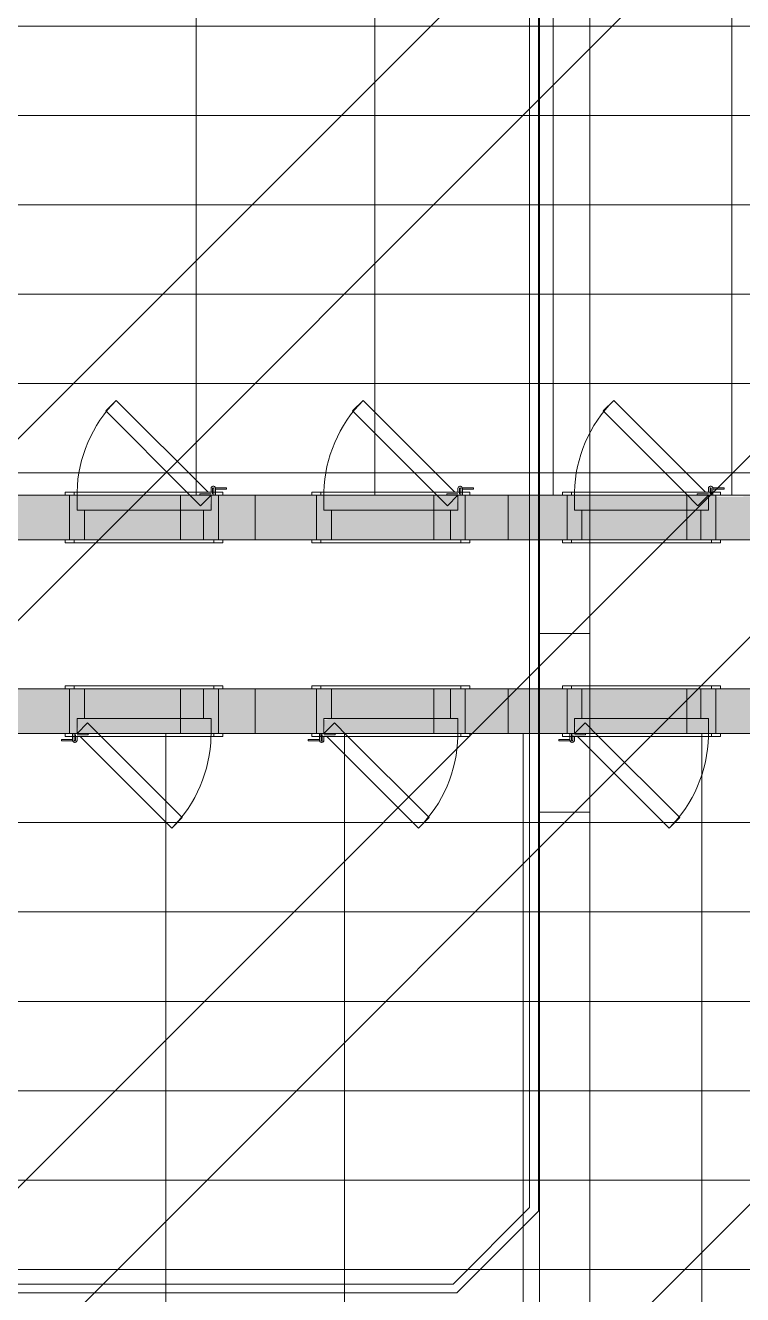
# Model space of a CAD drawing. Header units: millimetres. Extents: x -57519 to 497916, y -349472 to 446842.
# Drawn here: x 332556 to 334965, y 40663 to 44925 of the extents above; entities that cross this region are included whole.
import ezdxf

# ---------------------------------------------------------------- set-up
doc = ezdxf.new("R2010")
doc.units = ezdxf.units.MM
for name, color, linetype, lineweight in [('A-DETL-GENF', 92, 'Continuous', 5), ('A-DOOR', 31, 'Continuous', 5), ('A-DOOR-FRAM', 31, 'Continuous', 5), ('A-FLOR', 192, 'Continuous', 5), ('A-FLOR-PATT', 8, 'Continuous', 5), ('A-WALL', 113, 'Continuous', 20), ('A-WALL-PATT', 111, 'Continuous', 20)]:
    doc.layers.add(name, color=color, linetype=linetype, lineweight=lineweight)

# ---------------------------------------------------------------- blocks, each defined once
blk = doc.blocks.new('DLN-Access Panel__AP01_ - _AP04_ 450 x 650 _WH_-V541-SITE COVERAGE')
at = {"layer": 'A-DOOR'}
for p, q in [((-265, 75), (-265, 85)), ((-265, 85), (-265, 75)), ((265, 85), (-265, 85)), ((-265, 85), (-235, 85)), ((-265, 75), (265, 75)), ((-265, 75), (-250, 75)), ((-250, 75), (-235, 75)), ((-235, 85), (-235, 75)), ((-235, 85), (235, 85)), ((235, 85), (-235, 85)), ((-235, 75), (-235, 85)), ((-235, 85), (235, 85)), ((235, 75), (-235, 75)), ((-235, 75), (-200, 75)), ((-235, 75), (-200, 75)), ((-200, 75), (200, 75)), ((-200, 75), (200, 75)), ((200, 75), (235, 75)), ((200, 75), (235, 75)), ((235, 85), (235, 75)), ((235, 85), (235, 75)), ((235, 85), (265, 85)), ((235, 75), (250, 75)), ((250, 75), (265, 75)), ((265, 75), (265, 85)), ((265, 75), (265, 85)), ((-189.6, -39.6), (-225, -75)), ((-144.3, -85), (-189.6, -39.6)), ((-265, -85), (-265, -75)), ((-265, -75), (-265, -85)), ((265, -75), (-265, -75)), ((-265, -75), (-250, -75)), ((-265, -85), (265, -85)), ((-265, -85), (-240, -85)), ((-250, -75), (-240, -75)), ((-240, -75), (-240, -85)), ((-225, -75), (-240, -75)), ((-240, -75), (-225, -75)), ((-240, -85), (-240, -75)), ((-187.5, -75), (-240, -75)), ((-240, -75), (-240, -85)), ((-240, -85), (-240, -75)), ((-240, -75), (-187.5, -75)), ((-240, -75), (-240, -85)), ((-225, -75), (-240, -75)), ((-240, -75), (-225, -75)), ((-240, -85), (-240, -75)), ((-225, -75), (-240, -75)), ((-240, -75), (-240, -85)), ((-240, -85), (-240, -75)), ((-240, -75), (-225, -75)), ((-240, -85), (-240, -95)), ((-240, -95), (-240, -85)), ((-240, -85), (-240, -97.5)), ((-240, -97.5), (-240, -85)), ((-240, -85), (-240, -95)), ((-240, -95), (-240, -85)), ((-240, -85), (-240, -95)), ((-240, -95), (-240, -85)), ((-235, -75), (-235, -85)), ((-235, -75), (235, -75)), ((-225, -75), (-235, -75)), ((-235, -75), (-225, -75)), ((-235, -85), (-235, -76.7)), ((235, -85), (-235, -85)), ((-230.5, -75), (-234.5, -75)), ((-234.5, -75), (-230.5, -75)), ((-230.5, -75), (-234.5, -75)), ((-234.5, -75), (-230.5, -75)), ((-234.5, -76.8), (-234.5, -85)), ((-234.5, -85), (-234.5, -76.8)), ((-234.5, -76.8), (-234.5, -85)), ((-234.5, -85), (-234.5, -76.8)), ((-234.5, -85), (-234.5, -97.5)), ((-234.5, -97.5), (-234.5, -85)), ((-230.5, -85), (-230.5, -78.2)), ((-230.5, -78.2), (-230.5, -85)), ((-187.5, -75), (-225, -75)), ((-225, -75), (-187.5, -75)), ((-187.5, -75), (-225, -75)), ((-225, -75), (-187.5, -75)), ((-225, -80), (-187.5, -80)), ((-187.5, -80), (-225, -80)), ((-225, -80), (-187.5, -80)), ((-187.5, -80), (-225, -80)), ((-225, -97.5), (-225, -85)), ((-225, -85), (-225, -97.5)), ((-225, -97.5), (-225, -85)), ((-225, -85), (-225, -97.5)), ((-225, -97.5), (-225, -85)), ((-225, -85), (-225, -97.5)), ((-225, -97.5), (-225, -85)), ((-225, -85), (-225, -97.5)), ((-225, -85), (235, -85)), ((-225, -85), (235, -85)), ((-215, -85), (93.2, -393.2)), ((-187.5, -80), (-187.5, -75)), ((-187.5, -75), (-187.5, -80)), ((-187.5, -80), (-187.5, -75)), ((-187.5, -75), (-187.5, -80)), ((225, -75), (-187.5, -75)), ((-187.5, -75), (225, -75)), ((128.6, -357.8), (-144.3, -85)), ((235, -75), (225, -75)), ((225, -75), (235, -75)), ((235, -75), (235, -85)), ((235, -75), (235, -85)), ((235, -75), (250, -75)), ((235, -85), (265, -85)), ((250, -75), (265, -75)), ((265, -85), (265, -75)), ((265, -85), (265, -75)), ((-240, -95), (-277.5, -95)), ((-277.5, -95), (-277.5, -100)), ((-277.5, -100), (-277.5, -95)), ((-277.5, -95), (-240, -95)), ((-240, -95), (-277.5, -95)), ((-277.5, -95), (-277.5, -100)), ((-277.5, -100), (-277.5, -95)), ((-277.5, -95), (-240, -95)), ((-277.5, -100), (-239.6, -100)), ((-239.6, -100), (-277.5, -100)), ((-277.5, -100), (-239.6, -100)), ((-239.6, -100), (-277.5, -100)), ((-230.5, -97.5), (-230.5, -86.4)), ((-230.5, -86.4), (-230.5, -97.5)), ((-230.5, -96.6), (-230.5, -86.4)), ((-230.5, -86.4), (-230.5, -96.6)), ((93.2, -393.2), (128.6, -357.8))]:
    blk.add_line(p, q, dxfattribs=at)
for centre, radius, start, end in [((-225, -75), 450, 358.6824, 359.9875), ((-232.5, -97.5), 7.5, 180, 0), ((-232.5, -97.5), 7.5, 180, 0), ((-232.5, -97.5), 7.5, 180, 195), ((-232.5, -97.5), 7.5, 180, 195), ((-232.5, -97.5), 7.5, 195, 0), ((-232.5, -97.5), 7.5, 195, 0), ((-232.5, -97.5), 7.5, 199.4712, 360), ((-232.5, -97.5), 7.5, 199.4712, 0), ((-232.5, -97.5), 7.5, 199.4712, 360), ((-232.5, -97.5), 7.5, 199.4712, 0), ((-232.5, -97.5), 2, 180, 360), ((-232.5, -97.5), 2, 180, 0), ((-232.5, -97.5), 2, 180, 360), ((-232.5, -97.5), 2, 180, 0), ((-225, -75), 450, 315, 358.6824)]:
    blk.add_arc(centre, radius, start, end, dxfattribs=at)
at = {"layer": 'A-DOOR-FRAM'}
for p, q in [((250, 75), (-250, 75)), ((-250, 75), (-250, -75)), ((-250, 75), (-250, -75)), ((-235, 75), (-250, 75)), ((-200, 75), (-235, 75)), ((-200, -25), (-200, 75)), ((-200, -25), (-200, 75)), ((-200, 75), (200, 75)), ((200, 75), (-200, 75)), ((200, 75), (-200, 75)), ((200, -25), (200, 75)), ((200, 75), (200, -25)), ((235, 75), (200, 75)), ((250, 75), (235, 75)), ((250, 75), (250, -75)), ((250, -75), (250, 75)), ((-225, -75), (-225, -25)), ((-225, -75), (-225, -25)), ((-225, -25), (225, -25)), ((-200, -25), (-225, -25)), ((200, -25), (-200, -25)), ((-200, -25), (200, -25)), ((200, -25), (-200, -25)), ((225, -25), (200, -25)), ((225, -75), (225, -25)), ((225, -25), (225, -75)), ((-250, -75), (250, -75)), ((-240, -75), (-250, -75)), ((-225, -75), (-235, -75)), ((225, -75), (-225, -75)), ((-187.5, -75), (-225, -75)), ((-187.5, -75), (-225, -75)), ((225, -75), (-187.5, -75)), ((225, -75), (-187.5, -75)), ((235, -75), (225, -75)), ((250, -75), (235, -75))]:
    blk.add_line(p, q, dxfattribs=at)
blk = doc.blocks.new('DLN-Access Panel__AP01_ - _AP04_ 450 x 650 _WH_-V542-SITE COVERAGE')
at = {"layer": 'A-DOOR'}
for p, q in [((-265, 75), (-265, 85)), ((-265, 85), (-265, 75)), ((265, 85), (-265, 85)), ((-265, 85), (-235, 85)), ((-265, 75), (265, 75)), ((-265, 75), (-250, 75)), ((-250, 75), (-235, 75)), ((-235, 85), (-235, 75)), ((-235, 85), (235, 85)), ((235, 85), (-235, 85)), ((-235, 75), (-235, 85)), ((-235, 85), (235, 85)), ((235, 75), (-235, 75)), ((-235, 75), (-200, 75)), ((-235, 75), (-200, 75)), ((-200, 75), (200, 75)), ((-200, 75), (200, 75)), ((200, 75), (235, 75)), ((200, 75), (235, 75)), ((235, 85), (235, 75)), ((235, 85), (235, 75)), ((235, 85), (265, 85)), ((235, 75), (250, 75)), ((250, 75), (265, 75)), ((265, 75), (265, 85)), ((265, 75), (265, 85)), ((-189.6, -39.6), (-225, -75)), ((-144.3, -85), (-189.6, -39.6)), ((-265, -85), (-265, -75)), ((-265, -75), (-265, -85)), ((265, -75), (-265, -75)), ((-265, -75), (-250, -75)), ((-265, -85), (265, -85)), ((-265, -85), (-240, -85)), ((-250, -75), (-240, -75)), ((-240, -75), (-240, -85)), ((-225, -75), (-240, -75)), ((-240, -75), (-225, -75)), ((-240, -85), (-240, -75)), ((-187.5, -75), (-240, -75)), ((-240, -75), (-240, -85)), ((-240, -85), (-240, -75)), ((-240, -75), (-187.5, -75)), ((-240, -75), (-240, -85)), ((-225, -75), (-240, -75)), ((-240, -75), (-225, -75)), ((-240, -85), (-240, -75)), ((-225, -75), (-240, -75)), ((-240, -75), (-240, -85)), ((-240, -85), (-240, -75)), ((-240, -75), (-225, -75)), ((-240, -85), (-240, -95)), ((-240, -95), (-240, -85)), ((-240, -85), (-240, -97.5)), ((-240, -97.5), (-240, -85)), ((-240, -85), (-240, -95)), ((-240, -95), (-240, -85)), ((-240, -85), (-240, -95)), ((-240, -95), (-240, -85)), ((-235, -75), (-235, -85)), ((-235, -75), (235, -75)), ((-225, -75), (-235, -75)), ((-235, -75), (-225, -75)), ((-235, -85), (-235, -76.7)), ((235, -85), (-235, -85)), ((-230.5, -75), (-234.5, -75)), ((-234.5, -75), (-230.5, -75)), ((-230.5, -75), (-234.5, -75)), ((-234.5, -75), (-230.5, -75)), ((-234.5, -76.8), (-234.5, -85)), ((-234.5, -85), (-234.5, -76.8)), ((-234.5, -76.8), (-234.5, -85)), ((-234.5, -85), (-234.5, -76.8)), ((-234.5, -85), (-234.5, -97.5)), ((-234.5, -97.5), (-234.5, -85)), ((-230.5, -85), (-230.5, -78.2)), ((-230.5, -78.2), (-230.5, -85)), ((-187.5, -75), (-225, -75)), ((-225, -75), (-187.5, -75)), ((-187.5, -75), (-225, -75)), ((-225, -75), (-187.5, -75)), ((-225, -80), (-187.5, -80)), ((-187.5, -80), (-225, -80)), ((-225, -80), (-187.5, -80)), ((-187.5, -80), (-225, -80)), ((-225, -97.5), (-225, -85)), ((-225, -85), (-225, -97.5)), ((-225, -97.5), (-225, -85)), ((-225, -85), (-225, -97.5)), ((-225, -97.5), (-225, -85)), ((-225, -85), (-225, -97.5)), ((-225, -97.5), (-225, -85)), ((-225, -85), (-225, -97.5)), ((-225, -85), (235, -85)), ((-225, -85), (235, -85)), ((-215, -85), (93.2, -393.2)), ((-187.5, -80), (-187.5, -75)), ((-187.5, -75), (-187.5, -80)), ((-187.5, -80), (-187.5, -75)), ((-187.5, -75), (-187.5, -80)), ((225, -75), (-187.5, -75)), ((-187.5, -75), (225, -75)), ((128.6, -357.8), (-144.3, -85)), ((235, -75), (225, -75)), ((225, -75), (235, -75)), ((235, -75), (235, -85)), ((235, -75), (235, -85)), ((235, -75), (250, -75)), ((235, -85), (265, -85)), ((250, -75), (265, -75)), ((265, -85), (265, -75)), ((265, -85), (265, -75)), ((-240, -95), (-277.5, -95)), ((-277.5, -95), (-277.5, -100)), ((-277.5, -100), (-277.5, -95)), ((-277.5, -95), (-240, -95)), ((-240, -95), (-277.5, -95)), ((-277.5, -95), (-277.5, -100)), ((-277.5, -100), (-277.5, -95)), ((-277.5, -95), (-240, -95)), ((-277.5, -100), (-239.6, -100)), ((-239.6, -100), (-277.5, -100)), ((-277.5, -100), (-239.6, -100)), ((-239.6, -100), (-277.5, -100)), ((-230.5, -97.5), (-230.5, -86.4)), ((-230.5, -86.4), (-230.5, -97.5)), ((-230.5, -96.6), (-230.5, -86.4)), ((-230.5, -86.4), (-230.5, -96.6)), ((93.2, -393.2), (128.6, -357.8))]:
    blk.add_line(p, q, dxfattribs=at)
for centre, radius, start, end in [((-225, -75), 450, 358.6824, 359.9875), ((-232.5, -97.5), 7.5, 180, 0), ((-232.5, -97.5), 7.5, 180, 0), ((-232.5, -97.5), 7.5, 180, 195), ((-232.5, -97.5), 7.5, 180, 195), ((-232.5, -97.5), 7.5, 195, 0), ((-232.5, -97.5), 7.5, 195, 0), ((-232.5, -97.5), 7.5, 199.4712, 360), ((-232.5, -97.5), 7.5, 199.4712, 0), ((-232.5, -97.5), 7.5, 199.4712, 360), ((-232.5, -97.5), 7.5, 199.4712, 0), ((-232.5, -97.5), 2, 180, 360), ((-232.5, -97.5), 2, 180, 0), ((-232.5, -97.5), 2, 180, 360), ((-232.5, -97.5), 2, 180, 0), ((-225, -75), 450, 315, 358.6824)]:
    blk.add_arc(centre, radius, start, end, dxfattribs=at)
at = {"layer": 'A-DOOR-FRAM'}
for p, q in [((250, 75), (-250, 75)), ((-250, 75), (-250, -75)), ((-250, 75), (-250, -75)), ((-235, 75), (-250, 75)), ((-200, 75), (-235, 75)), ((-200, -25), (-200, 75)), ((-200, -25), (-200, 75)), ((-200, 75), (200, 75)), ((200, 75), (-200, 75)), ((200, 75), (-200, 75)), ((200, -25), (200, 75)), ((200, 75), (200, -25)), ((235, 75), (200, 75)), ((250, 75), (235, 75)), ((250, 75), (250, -75)), ((250, -75), (250, 75)), ((-225, -75), (-225, -25)), ((-225, -75), (-225, -25)), ((-225, -25), (225, -25)), ((-200, -25), (-225, -25)), ((200, -25), (-200, -25)), ((-200, -25), (200, -25)), ((200, -25), (-200, -25)), ((225, -25), (200, -25)), ((225, -75), (225, -25)), ((225, -25), (225, -75)), ((-250, -75), (250, -75)), ((-240, -75), (-250, -75)), ((-225, -75), (-235, -75)), ((225, -75), (-225, -75)), ((-187.5, -75), (-225, -75)), ((-187.5, -75), (-225, -75)), ((225, -75), (-187.5, -75)), ((225, -75), (-187.5, -75)), ((235, -75), (225, -75)), ((250, -75), (235, -75))]:
    blk.add_line(p, q, dxfattribs=at)
blk = doc.blocks.new('DLN-Access Panel__AP01_ - _AP04_ 450 x 650 _WH_-V549-SITE COVERAGE')
at = {"layer": 'A-DOOR'}
for p, q in [((-265, 75), (-265, 85)), ((-265, 85), (-265, 75)), ((265, 85), (-265, 85)), ((-265, 85), (-235, 85)), ((-265, 75), (265, 75)), ((-265, 75), (-250, 75)), ((-250, 75), (-235, 75)), ((-235, 85), (-235, 75)), ((-235, 85), (235, 85)), ((235, 85), (-235, 85)), ((-235, 75), (-235, 85)), ((-235, 85), (235, 85)), ((235, 75), (-235, 75)), ((-235, 75), (-200, 75)), ((-235, 75), (-200, 75)), ((-200, 75), (200, 75)), ((-200, 75), (200, 75)), ((200, 75), (235, 75)), ((200, 75), (235, 75)), ((235, 85), (235, 75)), ((235, 85), (235, 75)), ((235, 85), (265, 85)), ((235, 75), (250, 75)), ((250, 75), (265, 75)), ((265, 75), (265, 85)), ((265, 75), (265, 85)), ((-189.6, -39.6), (-225, -75)), ((-144.3, -85), (-189.6, -39.6)), ((-265, -85), (-265, -75)), ((-265, -75), (-265, -85)), ((265, -75), (-265, -75)), ((-265, -75), (-250, -75)), ((-265, -85), (265, -85)), ((-265, -85), (-240, -85)), ((-250, -75), (-240, -75)), ((-240, -75), (-240, -85)), ((-225, -75), (-240, -75)), ((-240, -75), (-225, -75)), ((-240, -85), (-240, -75)), ((-187.5, -75), (-240, -75)), ((-240, -75), (-240, -85)), ((-240, -85), (-240, -75)), ((-240, -75), (-187.5, -75)), ((-240, -75), (-240, -85)), ((-225, -75), (-240, -75)), ((-240, -75), (-225, -75)), ((-240, -85), (-240, -75)), ((-225, -75), (-240, -75)), ((-240, -75), (-240, -85)), ((-240, -85), (-240, -75)), ((-240, -75), (-225, -75)), ((-240, -85), (-240, -95)), ((-240, -95), (-240, -85)), ((-240, -85), (-240, -97.5)), ((-240, -97.5), (-240, -85)), ((-240, -85), (-240, -95)), ((-240, -95), (-240, -85)), ((-240, -85), (-240, -95)), ((-240, -95), (-240, -85)), ((-235, -75), (-235, -85)), ((-235, -75), (235, -75)), ((-225, -75), (-235, -75)), ((-235, -75), (-225, -75)), ((-235, -85), (-235, -76.7)), ((235, -85), (-235, -85)), ((-230.5, -75), (-234.5, -75)), ((-234.5, -75), (-230.5, -75)), ((-230.5, -75), (-234.5, -75)), ((-234.5, -75), (-230.5, -75)), ((-234.5, -76.8), (-234.5, -85)), ((-234.5, -85), (-234.5, -76.8)), ((-234.5, -76.8), (-234.5, -85)), ((-234.5, -85), (-234.5, -76.8)), ((-234.5, -85), (-234.5, -97.5)), ((-234.5, -97.5), (-234.5, -85)), ((-230.5, -85), (-230.5, -78.2)), ((-230.5, -78.2), (-230.5, -85)), ((-187.5, -75), (-225, -75)), ((-225, -75), (-187.5, -75)), ((-187.5, -75), (-225, -75)), ((-225, -75), (-187.5, -75)), ((-225, -80), (-187.5, -80)), ((-187.5, -80), (-225, -80)), ((-225, -80), (-187.5, -80)), ((-187.5, -80), (-225, -80)), ((-225, -97.5), (-225, -85)), ((-225, -85), (-225, -97.5)), ((-225, -97.5), (-225, -85)), ((-225, -85), (-225, -97.5)), ((-225, -97.5), (-225, -85)), ((-225, -85), (-225, -97.5)), ((-225, -97.5), (-225, -85)), ((-225, -85), (-225, -97.5)), ((-225, -85), (235, -85)), ((-225, -85), (235, -85)), ((-215, -85), (93.2, -393.2)), ((-187.5, -80), (-187.5, -75)), ((-187.5, -75), (-187.5, -80)), ((-187.5, -80), (-187.5, -75)), ((-187.5, -75), (-187.5, -80)), ((225, -75), (-187.5, -75)), ((-187.5, -75), (225, -75)), ((128.6, -357.8), (-144.3, -85)), ((235, -75), (225, -75)), ((225, -75), (235, -75)), ((235, -75), (235, -85)), ((235, -75), (235, -85)), ((235, -75), (250, -75)), ((235, -85), (265, -85)), ((250, -75), (265, -75)), ((265, -85), (265, -75)), ((265, -85), (265, -75)), ((-240, -95), (-277.5, -95)), ((-277.5, -95), (-277.5, -100)), ((-277.5, -100), (-277.5, -95)), ((-277.5, -95), (-240, -95)), ((-240, -95), (-277.5, -95)), ((-277.5, -95), (-277.5, -100)), ((-277.5, -100), (-277.5, -95)), ((-277.5, -95), (-240, -95)), ((-277.5, -100), (-239.6, -100)), ((-239.6, -100), (-277.5, -100)), ((-277.5, -100), (-239.6, -100)), ((-239.6, -100), (-277.5, -100)), ((-230.5, -97.5), (-230.5, -86.4)), ((-230.5, -86.4), (-230.5, -97.5)), ((-230.5, -96.6), (-230.5, -86.4)), ((-230.5, -86.4), (-230.5, -96.6)), ((93.2, -393.2), (128.6, -357.8))]:
    blk.add_line(p, q, dxfattribs=at)
for centre, radius, start, end in [((-225, -75), 450, 358.6824, 359.9875), ((-232.5, -97.5), 7.5, 180, 0), ((-232.5, -97.5), 7.5, 180, 240), ((-232.5, -97.5), 7.5, 180, 195), ((-232.5, -97.5), 7.5, 180, 195), ((-232.5, -97.5), 7.5, 195, 0), ((-232.5, -97.5), 7.5, 195, 345), ((-232.5, -97.5), 7.5, 199.4712, 214.0647), ((-232.5, -97.5), 7.5, 199.4712, 214.0647), ((-232.5, -97.5), 7.5, 199.4712, 330.8129), ((-232.5, -97.5), 7.5, 199.4712, 228.6583), ((-232.5, -97.5), 7.5, 214.0647, 0), ((-232.5, -97.5), 7.5, 214.0647, 228.6583), ((-232.5, -97.5), 7.5, 228.6583, 360), ((-232.5, -97.5), 7.5, 228.6583, 257.8453), ((-232.5, -97.5), 7.5, 240, 255), ((-232.5, -97.5), 2, 180, 360), ((-232.5, -97.5), 2, 180, 0), ((-232.5, -97.5), 2, 180, 285), ((-232.5, -97.5), 2, 180, 195), ((-232.5, -97.5), 2, 195, 225), ((-232.5, -97.5), 7.5, 255, 270), ((-232.5, -97.5), 7.5, 257.8453, 301.6259), ((-232.5, -97.5), 2, 225, 285), ((-232.5, -97.5), 7.5, 270, 285), ((-232.5, -97.5), 2, 285, 360), ((-232.5, -97.5), 2, 285, 315), ((-232.5, -97.5), 2, 315, 0), ((-232.5, -97.5), 7.5, 285, 300), ((-232.5, -97.5), 7.5, 300, 315), ((-232.5, -97.5), 7.5, 301.6259, 0), ((-232.5, -97.5), 7.5, 315, 345), ((-232.5, -97.5), 7.5, 330.8129, 360), ((-232.5, -97.5), 7.5, 345, 0), ((-232.5, -97.5), 7.5, 345, 0), ((-225, -75), 450, 315, 358.6824)]:
    blk.add_arc(centre, radius, start, end, dxfattribs=at)
at = {"layer": 'A-DOOR-FRAM'}
for p, q in [((250, 75), (-250, 75)), ((-250, 75), (-250, -75)), ((-250, 75), (-250, -75)), ((-235, 75), (-250, 75)), ((-200, 75), (-235, 75)), ((-200, -25), (-200, 75)), ((-200, -25), (-200, 75)), ((-200, 75), (200, 75)), ((200, 75), (-200, 75)), ((200, 75), (-200, 75)), ((200, -25), (200, 75)), ((200, 75), (200, -25)), ((235, 75), (200, 75)), ((250, 75), (235, 75)), ((250, 75), (250, -75)), ((250, -75), (250, 75)), ((-225, -75), (-225, -25)), ((-225, -75), (-225, -25)), ((-225, -25), (225, -25)), ((-200, -25), (-225, -25)), ((200, -25), (-200, -25)), ((-200, -25), (200, -25)), ((200, -25), (-200, -25)), ((225, -25), (200, -25)), ((225, -75), (225, -25)), ((225, -25), (225, -75)), ((-250, -75), (250, -75)), ((-240, -75), (-250, -75)), ((-225, -75), (-235, -75)), ((225, -75), (-225, -75)), ((-187.5, -75), (-225, -75)), ((-187.5, -75), (-225, -75)), ((225, -75), (-187.5, -75)), ((225, -75), (-187.5, -75)), ((235, -75), (225, -75)), ((250, -75), (235, -75))]:
    blk.add_line(p, q, dxfattribs=at)
blk = doc.blocks.new('DLN-Access Panel__AP01_ - _AP04_ 450 x 650 _WH_-V550-SITE COVERAGE')
at = {"layer": 'A-DOOR'}
for p, q in [((-265, 75), (-265, 85)), ((-265, 85), (-265, 75)), ((265, 85), (-265, 85)), ((-265, 85), (-235, 85)), ((-265, 75), (265, 75)), ((-265, 75), (-250, 75)), ((-250, 75), (-235, 75)), ((-235, 85), (-235, 75)), ((-235, 85), (235, 85)), ((235, 85), (-235, 85)), ((-235, 75), (-235, 85)), ((-235, 85), (235, 85)), ((235, 75), (-235, 75)), ((-235, 75), (-200, 75)), ((-235, 75), (-200, 75)), ((-200, 75), (200, 75)), ((-200, 75), (200, 75)), ((200, 75), (235, 75)), ((200, 75), (235, 75)), ((235, 85), (235, 75)), ((235, 85), (235, 75)), ((235, 85), (265, 85)), ((235, 75), (250, 75)), ((250, 75), (265, 75)), ((265, 75), (265, 85)), ((265, 75), (265, 85)), ((-189.6, -39.6), (-225, -75)), ((-144.3, -85), (-189.6, -39.6)), ((-265, -85), (-265, -75)), ((-265, -75), (-265, -85)), ((265, -75), (-265, -75)), ((-265, -75), (-250, -75)), ((-265, -85), (265, -85)), ((-265, -85), (-240, -85)), ((-250, -75), (-240, -75)), ((-240, -75), (-240, -85)), ((-225, -75), (-240, -75)), ((-240, -75), (-225, -75)), ((-240, -85), (-240, -75)), ((-187.5, -75), (-240, -75)), ((-240, -75), (-240, -85)), ((-240, -85), (-240, -75)), ((-240, -75), (-187.5, -75)), ((-240, -75), (-240, -85)), ((-225, -75), (-240, -75)), ((-240, -75), (-225, -75)), ((-240, -85), (-240, -75)), ((-225, -75), (-240, -75)), ((-240, -75), (-240, -85)), ((-240, -85), (-240, -75)), ((-240, -75), (-225, -75)), ((-240, -85), (-240, -95)), ((-240, -95), (-240, -85)), ((-240, -85), (-240, -97.5)), ((-240, -97.5), (-240, -85)), ((-240, -85), (-240, -95)), ((-240, -95), (-240, -85)), ((-240, -85), (-240, -95)), ((-240, -95), (-240, -85)), ((-235, -75), (-235, -85)), ((-235, -75), (235, -75)), ((-225, -75), (-235, -75)), ((-235, -75), (-225, -75)), ((-235, -85), (-235, -76.7)), ((235, -85), (-235, -85)), ((-230.5, -75), (-234.5, -75)), ((-234.5, -75), (-230.5, -75)), ((-230.5, -75), (-234.5, -75)), ((-234.5, -75), (-230.5, -75)), ((-234.5, -76.8), (-234.5, -85)), ((-234.5, -85), (-234.5, -76.8)), ((-234.5, -76.8), (-234.5, -85)), ((-234.5, -85), (-234.5, -76.8)), ((-234.5, -85), (-234.5, -97.5)), ((-234.5, -97.5), (-234.5, -85)), ((-230.5, -85), (-230.5, -78.2)), ((-230.5, -78.2), (-230.5, -85)), ((-187.5, -75), (-225, -75)), ((-225, -75), (-187.5, -75)), ((-187.5, -75), (-225, -75)), ((-225, -75), (-187.5, -75)), ((-225, -80), (-187.5, -80)), ((-187.5, -80), (-225, -80)), ((-225, -80), (-187.5, -80)), ((-187.5, -80), (-225, -80)), ((-225, -97.5), (-225, -85)), ((-225, -85), (-225, -97.5)), ((-225, -97.5), (-225, -85)), ((-225, -85), (-225, -97.5)), ((-225, -97.5), (-225, -85)), ((-225, -85), (-225, -97.5)), ((-225, -97.5), (-225, -85)), ((-225, -85), (-225, -97.5)), ((-225, -85), (235, -85)), ((-225, -85), (235, -85)), ((-215, -85), (93.2, -393.2)), ((-187.5, -80), (-187.5, -75)), ((-187.5, -75), (-187.5, -80)), ((-187.5, -80), (-187.5, -75)), ((-187.5, -75), (-187.5, -80)), ((225, -75), (-187.5, -75)), ((-187.5, -75), (225, -75)), ((128.6, -357.8), (-144.3, -85)), ((235, -75), (225, -75)), ((225, -75), (235, -75)), ((235, -75), (235, -85)), ((235, -75), (235, -85)), ((235, -75), (250, -75)), ((235, -85), (265, -85)), ((250, -75), (265, -75)), ((265, -85), (265, -75)), ((265, -85), (265, -75)), ((-240, -95), (-277.5, -95)), ((-277.5, -95), (-277.5, -100)), ((-277.5, -100), (-277.5, -95)), ((-277.5, -95), (-240, -95)), ((-240, -95), (-277.5, -95)), ((-277.5, -95), (-277.5, -100)), ((-277.5, -100), (-277.5, -95)), ((-277.5, -95), (-240, -95)), ((-277.5, -100), (-239.6, -100)), ((-239.6, -100), (-277.5, -100)), ((-277.5, -100), (-239.6, -100)), ((-239.6, -100), (-277.5, -100)), ((-230.5, -97.5), (-230.5, -86.4)), ((-230.5, -86.4), (-230.5, -97.5)), ((-230.5, -96.6), (-230.5, -86.4)), ((-230.5, -86.4), (-230.5, -96.6)), ((93.2, -393.2), (128.6, -357.8))]:
    blk.add_line(p, q, dxfattribs=at)
for centre, radius, start, end in [((-225, -75), 450, 358.6824, 359.9875), ((-232.5, -97.5), 7.5, 180, 315), ((-232.5, -97.5), 7.5, 180, 195), ((-232.5, -97.5), 7.5, 180, 195), ((-232.5, -97.5), 7.5, 180, 195), ((-232.5, -97.5), 7.5, 195, 0), ((-232.5, -97.5), 7.5, 195, 210), ((-232.5, -97.5), 7.5, 195, 330), ((-232.5, -97.5), 7.5, 199.4712, 228.6583), ((-232.5, -97.5), 7.5, 199.4712, 228.6583), ((-232.5, -97.5), 7.5, 199.4712, 301.6259), ((-232.5, -97.5), 7.5, 199.4712, 214.0647), ((-232.5, -97.5), 7.5, 210, 255), ((-232.5, -97.5), 7.5, 214.0647, 243.2518), ((-232.5, -97.5), 7.5, 228.6583, 257.8453), ((-232.5, -97.5), 7.5, 228.6583, 301.6259), ((-232.5, -97.5), 7.5, 243.2518, 0), ((-232.5, -97.5), 2, 180, 360), ((-232.5, -97.5), 2, 180, 345), ((-232.5, -97.5), 2, 180, 195), ((-232.5, -97.5), 2, 180, 225), ((-232.5, -97.5), 2, 195, 210), ((-232.5, -97.5), 7.5, 255, 270), ((-232.5, -97.5), 2, 210, 225), ((-232.5, -97.5), 7.5, 257.8453, 360), ((-232.5, -97.5), 2, 225, 240), ((-232.5, -97.5), 2, 225, 255), ((-232.5, -97.5), 2, 240, 255), ((-232.5, -97.5), 2, 255, 270), ((-232.5, -97.5), 2, 255, 285), ((-232.5, -97.5), 2, 270, 315), ((-232.5, -97.5), 7.5, 270, 315), ((-232.5, -97.5), 2, 285, 330), ((-232.5, -97.5), 2, 315, 345), ((-232.5, -97.5), 2, 330, 0), ((-232.5, -97.5), 2, 345, 0), ((-232.5, -97.5), 2, 345, 360), ((-232.5, -97.5), 7.5, 301.6259, 0), ((-232.5, -97.5), 7.5, 301.6259, 330.8129), ((-232.5, -97.5), 7.5, 315, 330), ((-232.5, -97.5), 7.5, 315, 330), ((-232.5, -97.5), 7.5, 330, 0), ((-232.5, -97.5), 7.5, 330.8129, 360), ((-232.5, -97.5), 7.5, 330, 0), ((-232.5, -97.5), 7.5, 330, 345), ((-232.5, -97.5), 7.5, 345, 0), ((-225, -75), 450, 315, 358.6824)]:
    blk.add_arc(centre, radius, start, end, dxfattribs=at)
at = {"layer": 'A-DOOR-FRAM'}
for p, q in [((250, 75), (-250, 75)), ((-250, 75), (-250, -75)), ((-250, 75), (-250, -75)), ((-235, 75), (-250, 75)), ((-200, 75), (-235, 75)), ((-200, -25), (-200, 75)), ((-200, -25), (-200, 75)), ((-200, 75), (200, 75)), ((200, 75), (-200, 75)), ((200, 75), (-200, 75)), ((200, -25), (200, 75)), ((200, 75), (200, -25)), ((235, 75), (200, 75)), ((250, 75), (235, 75)), ((250, 75), (250, -75)), ((250, -75), (250, 75)), ((-225, -75), (-225, -25)), ((-225, -75), (-225, -25)), ((-225, -25), (225, -25)), ((-200, -25), (-225, -25)), ((200, -25), (-200, -25)), ((-200, -25), (200, -25)), ((200, -25), (-200, -25)), ((225, -25), (200, -25)), ((225, -75), (225, -25)), ((225, -25), (225, -75)), ((-250, -75), (250, -75)), ((-240, -75), (-250, -75)), ((-225, -75), (-235, -75)), ((225, -75), (-225, -75)), ((-187.5, -75), (-225, -75)), ((-187.5, -75), (-225, -75)), ((225, -75), (-187.5, -75)), ((225, -75), (-187.5, -75)), ((235, -75), (225, -75)), ((250, -75), (235, -75))]:
    blk.add_line(p, q, dxfattribs=at)
blk = doc.blocks.new('DLN-Access Panel__AP01_ - _AP04_ 450 x 650 _WH_-V551-SITE COVERAGE')
at = {"layer": 'A-DOOR'}
for p, q in [((-265, 75), (-265, 85)), ((-265, 85), (-265, 75)), ((265, 85), (-265, 85)), ((-265, 85), (-235, 85)), ((-265, 75), (265, 75)), ((-265, 75), (-250, 75)), ((-250, 75), (-235, 75)), ((-235, 85), (-235, 75)), ((-235, 85), (235, 85)), ((235, 85), (-235, 85)), ((-235, 75), (-235, 85)), ((-235, 85), (235, 85)), ((235, 75), (-235, 75)), ((-235, 75), (-200, 75)), ((-235, 75), (-200, 75)), ((-200, 75), (200, 75)), ((-200, 75), (200, 75)), ((200, 75), (235, 75)), ((200, 75), (235, 75)), ((235, 85), (235, 75)), ((235, 85), (235, 75)), ((235, 85), (265, 85)), ((235, 75), (250, 75)), ((250, 75), (265, 75)), ((265, 75), (265, 85)), ((265, 75), (265, 85)), ((-189.6, -39.6), (-225, -75)), ((-144.3, -85), (-189.6, -39.6)), ((-265, -85), (-265, -75)), ((-265, -75), (-265, -85)), ((265, -75), (-265, -75)), ((-265, -75), (-250, -75)), ((-265, -85), (265, -85)), ((-265, -85), (-240, -85)), ((-250, -75), (-240, -75)), ((-240, -75), (-240, -85)), ((-225, -75), (-240, -75)), ((-240, -75), (-225, -75)), ((-240, -85), (-240, -75)), ((-187.5, -75), (-240, -75)), ((-240, -75), (-240, -85)), ((-240, -85), (-240, -75)), ((-240, -75), (-187.5, -75)), ((-240, -75), (-240, -85)), ((-225, -75), (-240, -75)), ((-240, -75), (-225, -75)), ((-240, -85), (-240, -75)), ((-225, -75), (-240, -75)), ((-240, -75), (-240, -85)), ((-240, -85), (-240, -75)), ((-240, -75), (-225, -75)), ((-240, -85), (-240, -95)), ((-240, -95), (-240, -85)), ((-240, -85), (-240, -97.5)), ((-240, -97.5), (-240, -85)), ((-240, -85), (-240, -95)), ((-240, -95), (-240, -85)), ((-240, -85), (-240, -95)), ((-240, -95), (-240, -85)), ((-235, -75), (-235, -85)), ((-235, -75), (235, -75)), ((-225, -75), (-235, -75)), ((-235, -75), (-225, -75)), ((-235, -85), (-235, -76.7)), ((235, -85), (-235, -85)), ((-230.5, -75), (-234.5, -75)), ((-234.5, -75), (-230.5, -75)), ((-230.5, -75), (-234.5, -75)), ((-234.5, -75), (-230.5, -75)), ((-234.5, -76.8), (-234.5, -85)), ((-234.5, -85), (-234.5, -76.8)), ((-234.5, -76.8), (-234.5, -85)), ((-234.5, -85), (-234.5, -76.8)), ((-234.5, -85), (-234.5, -97.5)), ((-234.5, -97.5), (-234.5, -85)), ((-230.5, -85), (-230.5, -78.2)), ((-230.5, -78.2), (-230.5, -85)), ((-187.5, -75), (-225, -75)), ((-225, -75), (-187.5, -75)), ((-187.5, -75), (-225, -75)), ((-225, -75), (-187.5, -75)), ((-225, -80), (-187.5, -80)), ((-187.5, -80), (-225, -80)), ((-225, -80), (-187.5, -80)), ((-187.5, -80), (-225, -80)), ((-225, -97.5), (-225, -85)), ((-225, -85), (-225, -97.5)), ((-225, -97.5), (-225, -85)), ((-225, -85), (-225, -97.5)), ((-225, -97.5), (-225, -85)), ((-225, -85), (-225, -97.5)), ((-225, -97.5), (-225, -85)), ((-225, -85), (-225, -97.5)), ((-225, -85), (235, -85)), ((-225, -85), (235, -85)), ((-215, -85), (93.2, -393.2)), ((-187.5, -80), (-187.5, -75)), ((-187.5, -75), (-187.5, -80)), ((-187.5, -80), (-187.5, -75)), ((-187.5, -75), (-187.5, -80)), ((225, -75), (-187.5, -75)), ((-187.5, -75), (225, -75)), ((128.6, -357.8), (-144.3, -85)), ((235, -75), (225, -75)), ((225, -75), (235, -75)), ((235, -75), (235, -85)), ((235, -75), (235, -85)), ((235, -75), (250, -75)), ((235, -85), (265, -85)), ((250, -75), (265, -75)), ((265, -85), (265, -75)), ((265, -85), (265, -75)), ((-240, -95), (-277.5, -95)), ((-277.5, -95), (-277.5, -100)), ((-277.5, -100), (-277.5, -95)), ((-277.5, -95), (-240, -95)), ((-240, -95), (-277.5, -95)), ((-277.5, -95), (-277.5, -100)), ((-277.5, -100), (-277.5, -95)), ((-277.5, -95), (-240, -95)), ((-277.5, -100), (-239.6, -100)), ((-239.6, -100), (-277.5, -100)), ((-277.5, -100), (-239.6, -100)), ((-239.6, -100), (-277.5, -100)), ((-230.5, -97.5), (-230.5, -86.4)), ((-230.5, -86.4), (-230.5, -97.5)), ((-230.5, -96.6), (-230.5, -86.4)), ((-230.5, -86.4), (-230.5, -96.6)), ((93.2, -393.2), (128.6, -357.8))]:
    blk.add_line(p, q, dxfattribs=at)
for centre, radius, start, end in [((-225, -75), 450, 358.6824, 359.9875), ((-232.5, -97.5), 7.5, 180, 210), ((-232.5, -97.5), 7.5, 180, 225), ((-232.5, -97.5), 7.5, 180, 195), ((-232.5, -97.5), 7.5, 180, 195), ((-232.5, -97.5), 7.5, 195, 0), ((-232.5, -97.5), 7.5, 195, 0), ((-232.5, -97.5), 7.5, 199.4712, 0), ((-232.5, -97.5), 7.5, 199.4712, 360), ((-232.5, -97.5), 7.5, 199.4712, 0), ((-232.5, -97.5), 7.5, 199.4712, 257.8453), ((-232.5, -97.5), 7.5, 210, 0), ((-232.5, -97.5), 7.5, 225, 0), ((-232.5, -97.5), 2, 180, 285), ((-232.5, -97.5), 2, 180, 225), ((-232.5, -97.5), 2, 180, 360), ((-232.5, -97.5), 2, 180, 0), ((-232.5, -97.5), 7.5, 257.8453, 287.0324), ((-232.5, -97.5), 2, 225, 0), ((-232.5, -97.5), 2, 285, 315), ((-232.5, -97.5), 2, 315, 360), ((-232.5, -97.5), 7.5, 287.0324, 360), ((-225, -75), 450, 315, 358.6824)]:
    blk.add_arc(centre, radius, start, end, dxfattribs=at)
at = {"layer": 'A-DOOR-FRAM'}
for p, q in [((250, 75), (-250, 75)), ((-250, 75), (-250, -75)), ((-250, 75), (-250, -75)), ((-235, 75), (-250, 75)), ((-200, 75), (-235, 75)), ((-200, -25), (-200, 75)), ((-200, -25), (-200, 75)), ((-200, 75), (200, 75)), ((200, 75), (-200, 75)), ((200, 75), (-200, 75)), ((200, -25), (200, 75)), ((200, 75), (200, -25)), ((235, 75), (200, 75)), ((250, 75), (235, 75)), ((250, 75), (250, -75)), ((250, -75), (250, 75)), ((-225, -75), (-225, -25)), ((-225, -75), (-225, -25)), ((-225, -25), (225, -25)), ((-200, -25), (-225, -25)), ((200, -25), (-200, -25)), ((-200, -25), (200, -25)), ((200, -25), (-200, -25)), ((225, -25), (200, -25)), ((225, -75), (225, -25)), ((225, -25), (225, -75)), ((-250, -75), (250, -75)), ((-240, -75), (-250, -75)), ((-225, -75), (-235, -75)), ((225, -75), (-225, -75)), ((-187.5, -75), (-225, -75)), ((-187.5, -75), (-225, -75)), ((225, -75), (-187.5, -75)), ((225, -75), (-187.5, -75)), ((235, -75), (225, -75)), ((250, -75), (235, -75))]:
    blk.add_line(p, q, dxfattribs=at)

msp = doc.modelspace()

# ---------------------------------------------------------------- hatches: boundary and pattern name
at = {"layer": 'A-DETL-GENF'}
h = msp.add_hatch(dxfattribs=at)
h.set_pattern_fill('FP_40', color=250, style=0, pattern_type=2)
h.set_pattern_definition([(45, (248763.4, 0), (-1257.236, 1257.236), []), (45, (248763.4, 1905), (-1257.236, 1257.236), [])])
h.paths.add_polyline_path([(325750.1, -8642.5), (328562.7, -8642.5), (328562.7, 4657.5), (341312.7, 4657.5), (341312.7, 30557.5), (342712.7, 30557.5), (342712.7, 48907.7), (339962.7, 48907.7), (339962.7, 52157.5), (338962.7, 52157.5), (338962.7, 53757.5), (297512.7, 53757.5), (297512.7, 52247.5), (286277.7, 52247.5), (286277.7, 34407.5), (285902.7, 34407.5), (285902.7, 7407.5), (286277.7, 7407.5), (286277.7, -2267.5), (315555.2, -2267.5), (315555.2, -8642.5), (321257.1, -8642.5)], flags=0)
at = {"layer": 'A-FLOR-PATT'}
h = msp.add_hatch(dxfattribs=at)
h.set_pattern_fill('FP_28', color=256, style=0, pattern_type=2)
h.set_pattern_definition([(270, (325929.23, 46722.5), (600, 4e-14), []), (0, (325929.23, 46722.5), (0, 300), [])])
h.paths.add_polyline_path([(329766.2, 42852.5), (329791.2, 42856.1), (329791.2, 42977.5), (329852.7, 42977.5), (329852.7, 44892.5), (330052.7, 44892.5), (330052.7, 43372.5), (330027.7, 43372.5), (330027.7, 43347.5), (335052.7, 43347.5), (335052.7, 47687.5), (330027.7, 47687.5), (330027.7, 47662.5), (330052.7, 47662.5), (330052.7, 46142.5), (329852.7, 46142.5), (329852.7, 46167.5), (329877.7, 46167.5), (329877.7, 49957.5), (329802.7, 49957.5), (329802.7, 49932.5), (327752.7, 49932.5), (327752.7, 48487.5), (328352.7, 48487.5), (328352.7, 48337.5), (327752.7, 48336.2), (327752.7, 42952.5), (327777.7, 42952.5), (327777.7, 42977.5), (328441.2, 42977.5), (328441.2, 42852.5), (329741.2, 42852.5)], flags=0)
h = msp.add_hatch(dxfattribs=at)
h.set_pattern_fill('FP_27', color=256, style=0, pattern_type=2)
h.set_pattern_definition([(90, (340827.73, 35647.5), (-600, 4e-14), []), (180, (340827.73, 35647.5), (-4e-14, -300), [])])
h.paths.add_polyline_path([(330264.6, 35647.5), (331827.7, 35647.5), (331823.6, 39552.5), (331152.7, 39552.5), (331152.7, 39542.5), (330952.7, 39542.5), (330952.7, 39552.5), (329852.7, 39552.5), (329852.7, 39577.5), (329877.7, 39577.5), (329877.7, 39727.5), (332002.7, 39727.5), (332002.7, 38047.5), (335052.7, 38047.5), (335052.7, 39557.5), (335027.7, 39557.5), (335027.7, 39532.5), (334427.7, 39532.5), (334427.7, 40332.5), (335052.7, 40332.5), (335052.7, 42547.5), (330027.7, 42547.5), (330027.7, 42522.5), (330052.7, 42522.5), (330052.7, 41002.5), (329852.7, 41002.5), (329852.7, 42827.5), (329806.2, 42827.5), (329806.2, 42852.5), (328426.2, 42852.5), (328426.2, 42827.5), (327777.7, 42827.5), (327777.7, 38427.5), (330252.7, 38427.5), (330252.7, 35647.5)], flags=0)
at = {"layer": 'A-WALL-PATT', "lineweight": 5, "transparency": 33554560}
h = msp.add_hatch(color=253, dxfattribs=at)
h.paths.add_polyline_path([(330202.3, 43197.5), (330217.3, 43203.1), (330217.3, 43347.5), (329877.7, 43347.5), (329877.7, 43197.5), (330027.7, 43197.5)], flags=0)
h.paths.add_polyline_path([(334034, 43197.5), (334375.6, 43197.5), (334375.6, 43347.5), (334034, 43347.5), (334034, 43317.1)], flags=0)
h.paths.add_polyline_path([(331046.5, 43197.5), (331046.5, 43347.5), (330717.3, 43347.5), (330717.3, 43197.5), (331031.5, 43197.5)], flags=0)
h.paths.add_polyline_path([(333219.8, 43197.5), (333534, 43197.5), (333534, 43347.5), (333204.8, 43347.5), (333204.8, 43197.5)], flags=0)
h.paths.add_polyline_path([(331875.6, 43197.5), (331875.6, 43347.5), (331546.5, 43347.5), (331546.5, 43197.5), (331860.6, 43197.5)], flags=0)
h.paths.add_polyline_path([(332375.6, 43197.5), (332704.8, 43197.5), (332704.8, 43347.5), (332375.6, 43347.5), (332375.6, 43267.6)], flags=0)
h.paths.add_polyline_path([(336877.7, 43197.5), (336877.7, 43347.5), (336677.7, 43347.5), (336677.7, 43197.5), (336862.7, 43197.5)], flags=0)
h.paths.add_polyline_path([(337377.7, 43197.5), (337852.7, 43197.5), (337852.7, 43347.5), (337377.7, 43347.5), (337377.7, 43215.9)], flags=0)
h.paths.add_polyline_path([(335992.7, 43197.5), (336177.7, 43197.5), (336177.7, 43347.5), (335977.7, 43347.5), (335977.7, 43197.5)], flags=0)
h.paths.add_polyline_path([(334875.6, 43197.5), (335477.7, 43197.5), (335477.7, 43347.5), (334875.6, 43342.2), (334875.6, 43331.2)], flags=0)
h = msp.add_hatch(color=253, dxfattribs=at)
h.paths.add_polyline_path([(330217.3, 43197.5), (330267.3, 43197.5), (330267.3, 43297.5), (330242.3, 43297.5), (330242.3, 43347.5), (330217.3, 43347.5), (330217.3, 43203.1)], flags=0)
h.paths.add_polyline_path([(334009, 43197.5), (334034, 43197.5), (334034, 43347.5), (334009, 43347.5), (334009, 43297.5), (333984, 43297.5), (333984, 43197.5)], flags=0)
h.paths.add_polyline_path([(331046.5, 43197.5), (331096.5, 43197.5), (331096.5, 43297.5), (331071.5, 43297.5), (331071.5, 43347.5), (331046.5, 43347.5), (331046.5, 43227.9)], flags=0)
h.paths.add_polyline_path([(330717.3, 43197.5), (330717.3, 43347.5), (330692.3, 43347.5), (330692.3, 43297.5), (330667.3, 43297.5), (330667.3, 43197.5), (330702.3, 43197.5)], flags=0)
h.paths.add_polyline_path([(333189.8, 43197.5), (333204.8, 43197.5), (333204.8, 43347.5), (333179.8, 43347.5), (333179.8, 43297.5), (333154.8, 43297.5), (333154.8, 43197.5)], flags=0)
h.paths.add_polyline_path([(331875.6, 43197.5), (331925.6, 43197.5), (331925.6, 43297.5), (331900.6, 43297.5), (331900.6, 43347.5), (331875.6, 43347.5), (331875.6, 43252.6)], flags=0)
h.paths.add_polyline_path([(331546.5, 43197.5), (331546.5, 43347.5), (331521.5, 43347.5), (331521.5, 43297.5), (331496.5, 43297.5), (331496.5, 43197.5), (331531.5, 43197.5)], flags=0)
h.paths.add_polyline_path([(332375.6, 43197.5), (332375.6, 43347.5), (332350.6, 43347.5), (332350.6, 43297.5), (332325.6, 43297.5), (332325.6, 43197.5), (332360.6, 43197.5)], flags=0)
h.paths.add_polyline_path([(333534, 43197.5), (333584, 43197.5), (333584, 43297.5), (333559, 43302.9), (333559, 43347.5), (333534, 43347.5), (333534, 43302.1)], flags=0)
h.paths.add_polyline_path([(332704.8, 43197.5), (332754.8, 43197.5), (332754.8, 43297.5), (332729.8, 43297.5), (332729.8, 43347.5), (332704.8, 43347.5), (332704.8, 43277.4)], flags=0)
h.paths.add_polyline_path([(334400.6, 43197.5), (334425.6, 43197.5), (334425.6, 43297.5), (334400.6, 43297.5), (334400.6, 43347.5), (334375.6, 43347.5), (334375.6, 43197.5), (334390.6, 43197.5)], flags=0)
h.paths.add_polyline_path([(336662.7, 43197.5), (336677.7, 43197.5), (336677.7, 43347.5), (336652.7, 43347.5), (336652.7, 43297.5), (336627.7, 43297.5), (336627.7, 43197.5)], flags=0)
h.paths.add_polyline_path([(336927.7, 43197.5), (336927.7, 43297.5), (336902.7, 43297.5), (336902.7, 43347.5), (336877.7, 43347.5), (336877.7, 43197.5), (336892.7, 43197.5)], flags=0)
h.paths.add_polyline_path([(337377.7, 43197.5), (337377.7, 43347.5), (337352.7, 43347.5), (337352.7, 43297.5), (337327.7, 43297.5), (337327.7, 43197.5), (337362.7, 43197.5)], flags=0)
h.paths.add_polyline_path([(335962.7, 43197.5), (335977.7, 43197.5), (335977.7, 43347.5), (335952.7, 43347.5), (335952.7, 43297.5), (335927.7, 43297.5), (335927.7, 43197.5), (335952.7, 43197.5)], flags=0)
h.paths.add_polyline_path([(336227.7, 43197.5), (336227.7, 43297.5), (336202.7, 43297.5), (336202.7, 43347.5), (336177.7, 43347.5), (336177.7, 43197.5), (336192.7, 43197.5)], flags=0)
h.paths.add_polyline_path([(334875.6, 43197.5), (334875.6, 43347.5), (334850.6, 43347.5), (334850.6, 43297.5), (334825.6, 43297.5), (334825.6, 43197.5), (334860.6, 43197.5)], flags=0)
h.paths.add_polyline_path([(335477.7, 43197.5), (335527.7, 43197.5), (335527.7, 43297.5), (335502.7, 43297.5), (335502.7, 43347.5), (335477.7, 43347.5), (335477.7, 43323.4)], flags=0)
h = msp.add_hatch(color=253, dxfattribs=at)
h.paths.add_polyline_path([(332754.8, 43197.5), (333154.8, 43197.5), (333154.8, 43297.5), (333179.8, 43297.5), (333175.5, 43347.5), (332729.8, 43347.5), (332729.8, 43297.5), (332754.8, 43297.5), (332754.8, 43278.9)], flags=0)
h.paths.add_polyline_path([(332325.6, 43197.5), (332325.6, 43297.5), (332350.6, 43297.5), (332346.4, 43347.5), (331900.6, 43347.5), (331900.6, 43297.5), (331925.6, 43297.5), (331928, 43197.5)], flags=0)
h.paths.add_polyline_path([(333612.9, 43197.5), (333984, 43197.5), (333984, 43297.5), (334009, 43297.5), (334004.7, 43347.5), (333559, 43347.5), (333559, 43297.5), (333584, 43297.5), (333584, 43197.5)], flags=0)
h.paths.add_polyline_path([(331096.5, 43197.5), (331496.5, 43197.5), (331496.5, 43297.5), (331521.5, 43297.5), (331517.2, 43347.5), (331071.5, 43347.5), (331071.5, 43297.5), (331096.5, 43297.5), (331096.5, 43229.4)], flags=0)
h.paths.add_polyline_path([(330267.3, 43197.5), (330667.3, 43197.5), (330667.3, 43297.5), (330692.3, 43297.5), (330688, 43347.5), (330242.3, 43347.5), (330243.1, 43297.5), (330267.3, 43297.5), (330267.3, 43204.6)], flags=0)
h.paths.add_polyline_path([(336982.7, 43197.5), (337327.7, 43197.5), (337327.7, 43297.5), (337352.7, 43297.5), (337348.4, 43347.5), (336902.7, 43347.5), (336902.7, 43297.5), (336927.7, 43297.5), (336927.7, 43197.5)], flags=0)
h.paths.add_polyline_path([(335927.7, 43197.5), (335927.7, 43297.5), (335952.7, 43302.5), (335948.4, 43347.5), (335502.7, 43347.5), (335502.7, 43297.5), (335527.7, 43297.5), (335527.7, 43197.5), (335859.4, 43197.5)], flags=0)
h.paths.add_polyline_path([(334736.2, 43197.5), (334825.6, 43197.5), (334825.6, 43297.5), (334850.6, 43297.5), (334846.4, 43347.5), (334400.6, 43347.5), (334400.6, 43297.5), (334425.6, 43297.5), (334425.6, 43197.5), (334455.4, 43197.5)], flags=0)
h.paths.add_polyline_path([(336421.1, 43197.5), (336627.7, 43197.5), (336627.7, 43297.5), (336652.7, 43297.5), (336648.4, 43347.5), (336202.7, 43347.5), (336202.7, 43297.5), (336227.7, 43297.5), (336227.7, 43197.5)], flags=0)
h = msp.add_hatch(color=253, dxfattribs=at)
h.paths.add_polyline_path([(331875.6, 42547.5), (331875.6, 42697.5), (331546.5, 42697.5), (331546.5, 42547.5), (331860.6, 42547.5)], flags=0)
h.paths.add_polyline_path([(331031.5, 42547.5), (331046.5, 42547.5), (331046.5, 42697.5), (330717.3, 42697.5), (330717.3, 42547.5), (330732.3, 42547.5)], flags=0)
h.paths.add_polyline_path([(330217.3, 42547.5), (330217.3, 42697.5), (330027.7, 42697.5), (330027.7, 42547.5), (330202.3, 42547.5)], flags=0)
h.paths.add_polyline_path([(332375.6, 42547.5), (332704.8, 42547.5), (332704.8, 42697.5), (332375.6, 42697.5), (332375.6, 42627.4)], flags=0)
h.paths.add_polyline_path([(336862.7, 42547.5), (336877.7, 42547.5), (336877.7, 42697.5), (336677.7, 42697.5), (336677.7, 42547.5), (336692.7, 42547.5)], flags=0)
h.paths.add_polyline_path([(337377.7, 42547.5), (337852.7, 42547.5), (337852.7, 42697.5), (337377.7, 42697.5), (337377.7, 42678)], flags=0)
h.paths.add_polyline_path([(333534, 42547.5), (333534, 42697.5), (333204.8, 42697.5), (333204.8, 42547.5), (333519, 42547.5)], flags=0)
h.paths.add_polyline_path([(335992.7, 42547.5), (336177.7, 42547.5), (336177.7, 42697.5), (335977.7, 42697.5), (335977.7, 42547.5)], flags=0)
h.paths.add_polyline_path([(334034, 42547.5), (334375.6, 42547.5), (334375.6, 42697.5), (334034, 42697.5), (334034, 42577.9)], flags=0)
h.paths.add_polyline_path([(334875.6, 42547.5), (335477.7, 42547.5), (335477.7, 42697.5), (334875.6, 42697.5), (334875.6, 42552.8)], flags=0)
h = msp.add_hatch(color=253, dxfattribs=at)
h.paths.add_polyline_path([(332719.8, 42547.5), (332729.8, 42547.5), (332729.8, 42597.5), (332754.8, 42597.5), (332754.8, 42697.5), (332704.8, 42697.5), (332704.8, 42547.5), (332714.8, 42547.5)], flags=0)
h.paths.add_polyline_path([(332350.6, 42547.5), (332375.6, 42547.5), (332375.6, 42697.5), (332325.6, 42697.5), (332325.6, 42597.5), (332350.6, 42597.5)], flags=0)
h.paths.add_polyline_path([(331546.5, 42547.5), (331546.5, 42697.5), (331496.5, 42697.5), (331496.5, 42597.5), (331521.5, 42597.5), (331521.5, 42547.5), (331531.5, 42547.5)], flags=0)
h.paths.add_polyline_path([(331890.6, 42547.5), (331900.6, 42547.5), (331900.6, 42597.5), (331925.6, 42597.5), (331925.6, 42697.5), (331875.6, 42697.5), (331875.6, 42547.5), (331885.6, 42547.5)], flags=0)
h.paths.add_polyline_path([(330217.3, 42547.5), (330242.3, 42547.5), (330243.1, 42597.5), (330267.3, 42597.5), (330267.3, 42697.5), (330217.3, 42691.8), (330217.3, 42550.8)], flags=0)
h.paths.add_polyline_path([(331046.5, 42547.5), (331071.5, 42547.5), (331071.5, 42597.5), (331096.5, 42597.5), (331096.5, 42697.5), (331046.5, 42697.5), (331046.5, 42550.8)], flags=0)
h.paths.add_polyline_path([(330702.3, 42547.5), (330717.3, 42547.5), (330717.3, 42697.5), (330667.3, 42697.5), (330667.3, 42597.5), (330692.3, 42597.5), (330692.3, 42547.5)], flags=0)
h.paths.add_polyline_path([(336877.7, 42547.5), (336902.7, 42547.5), (336902.7, 42597.5), (336927.7, 42597.5), (336927.7, 42697.5), (336877.7, 42697.5), (336877.7, 42550.8)], flags=0)
h.paths.add_polyline_path([(334375.6, 42547.5), (334400.6, 42547.5), (334400.6, 42597.5), (334425.6, 42597.5), (334425.6, 42697.5), (334375.6, 42697.5), (334375.6, 42550.8)], flags=0)
h.paths.add_polyline_path([(334019, 42547.5), (334034, 42547.5), (334034, 42697.5), (333984, 42697.5), (333984, 42597.5), (334009, 42597.5), (334009, 42547.5)], flags=0)
h.paths.add_polyline_path([(336677.7, 42547.5), (336677.7, 42697.5), (336627.7, 42697.5), (336627.7, 42597.5), (336652.7, 42597.5), (336652.7, 42547.5), (336662.7, 42547.5)], flags=0)
h.paths.add_polyline_path([(335962.7, 42547.5), (335977.7, 42547.5), (335977.7, 42697.5), (335927.7, 42697.5), (335927.7, 42597.5), (335952.7, 42592.5), (335952.7, 42547.5)], flags=0)
h.paths.add_polyline_path([(334875.6, 42547.5), (334875.6, 42697.5), (334825.6, 42697.5), (334825.6, 42597.5), (334850.6, 42597.5), (334850.6, 42547.5), (334860.6, 42547.5)], flags=0)
h.paths.add_polyline_path([(333534, 42547.5), (333559, 42547.5), (333559, 42597.5), (333584, 42597.5), (333584, 42697.5), (333534, 42697.5), (333534, 42550.8)], flags=0)
h.paths.add_polyline_path([(336192.7, 42547.5), (336202.7, 42547.5), (336202.7, 42597.5), (336227.7, 42597.5), (336227.7, 42697.5), (336177.7, 42697.5), (336177.7, 42547.5), (336187.7, 42547.5)], flags=0)
h.paths.add_polyline_path([(333189.8, 42547.5), (333204.8, 42547.5), (333204.8, 42697.5), (333154.8, 42697.5), (333154.8, 42597.5), (333179.8, 42597.5), (333179.8, 42547.5)], flags=0)
h.paths.add_polyline_path([(335477.7, 42547.5), (335502.7, 42547.5), (335502.7, 42597.5), (335527.7, 42597.5), (335527.7, 42697.5), (335477.7, 42697.5), (335477.7, 42550.8)], flags=0)
h.paths.add_polyline_path([(337377.7, 42547.5), (337377.7, 42697.5), (337327.7, 42697.5), (337327.7, 42597.5), (337352.7, 42597.5), (337352.7, 42547.5), (337362.7, 42547.5)], flags=0)
h = msp.add_hatch(color=253, dxfattribs=at)
h.paths.add_polyline_path([(331496.5, 42547.5), (331521.5, 42547.5), (331521.5, 42597.5), (331496.5, 42597.5), (331496.5, 42697.5), (331096.5, 42697.5), (331096.5, 42597.5), (331071.5, 42597.5), (331075.8, 42547.5), (331366.4, 42547.5)], flags=0)
h.paths.add_polyline_path([(330242.3, 42547.5), (330692.3, 42547.5), (330692.3, 42597.5), (330667.3, 42597.5), (330667.3, 42697.5), (330267.3, 42697.5), (330267.3, 42597.5), (330242.3, 42597.5)], flags=0)
h.paths.add_polyline_path([(332325.6, 42547.5), (332350.6, 42547.5), (332350.6, 42597.5), (332325.6, 42597.5), (332325.6, 42697.5), (331925.6, 42697.5), (331925.6, 42597.5), (331900.6, 42597.5), (331904.9, 42547.5), (331938.1, 42547.5)], flags=0)
h.paths.add_polyline_path([(332767.3, 42547.5), (333179.8, 42547.5), (333179.8, 42597.5), (333154.8, 42597.5), (333154.8, 42697.5), (332754.8, 42697.5), (332754.8, 42597.5), (332729.8, 42597.5), (332734.1, 42547.5), (332754.8, 42547.5)], flags=0)
h.paths.add_polyline_path([(337327.7, 42547.5), (337352.7, 42547.5), (337352.7, 42597.5), (337327.7, 42597.5), (337327.7, 42697.5), (336927.7, 42697.5), (336927.7, 42597.5), (336902.7, 42597.5), (336907, 42547.5), (336982.7, 42547.5)], flags=0)
h.paths.add_polyline_path([(333612.9, 42547.5), (334009, 42547.5), (334009, 42597.5), (333984, 42597.5), (333984, 42697.5), (333584, 42697.5), (333584, 42597.5), (333559, 42592.1), (333563.3, 42547.5), (333596.5, 42547.5)], flags=0)
h.paths.add_polyline_path([(335952.7, 42547.5), (335952.7, 42597.5), (335927.7, 42597.5), (335927.7, 42697.5), (335527.7, 42697.5), (335527.7, 42597.5), (335502.7, 42597.5), (335507, 42547.5), (335859.4, 42547.5)], flags=0)
h.paths.add_polyline_path([(336240.2, 42547.5), (336652.7, 42547.5), (336652.7, 42597.5), (336627.7, 42597.5), (336627.7, 42697.5), (336227.7, 42697.5), (336227.7, 42597.5), (336202.7, 42597.5), (336207, 42547.5), (336227.7, 42547.5)], flags=0)
h.paths.add_polyline_path([(334438.1, 42547.5), (334850.6, 42547.5), (334850.6, 42597.5), (334825.6, 42597.5), (334825.6, 42697.5), (334425.6, 42697.5), (334425.6, 42597.5), (334400.6, 42595.2), (334404.9, 42547.5)], flags=0)

# ---------------------------------------------------------------- linework, layer by layer
at = {"layer": 'A-FLOR'}
for p, q in [((333077.7, 42547.5), (332719.8, 42547.5)), ((333927.7, 42547.5), (333549, 42547.5)), ((335052.7, 42547.5), (334390.6, 42547.5))]:
    msp.add_line(p, q, dxfattribs=at)
at = {"layer": 'A-WALL', "lineweight": 5}
for p, q in [((334249.7, 48336.2), (334249.7, 40955.5)), ((334279.7, 42697.5), (334279.7, 48336.2)), ((334282.7, 40548.5), (334282.7, 48336.2)), ((334452.7, 48336.2), (334452.7, 43331.2)), ((333189.8, 43347.5), (332365.6, 43347.5)), ((333077.7, 43347.5), (333077.7, 43197.5)), ((333327.7, 43347.5), (333194.8, 43347.5)), ((334019, 43347.5), (333327.7, 43347.5)), ((333327.7, 43347.5), (333327.7, 43197.5)), ((333927.7, 43347.5), (333927.7, 43197.5)), ((334860.6, 43347.5), (334024, 43347.5)), ((334177.7, 43347.5), (334177.7, 43197.5)), ((334777.7, 43347.5), (334777.7, 43197.5)), ((335052.7, 43347.5), (334865.6, 43347.5)), ((334452.7, 43329.6), (334452.7, 40387.1)), ((331928, 43197.5), (336662.7, 43197.5)), ((334282.7, 42882.5), (334452.7, 42882.5)), ((333327.7, 42697.5), (330027.7, 42697.5)), ((337702.7, 42697.5), (333077.7, 42697.5)), ((333077.7, 42697.5), (333077.7, 42547.5)), ((333327.7, 42697.5), (333327.7, 42547.5)), ((333927.7, 42697.5), (333927.7, 42547.5)), ((334177.7, 42697.5), (334177.7, 42547.5)), ((334279.7, 42697.5), (334279.7, 40943.1)), ((334777.7, 42697.5), (334777.7, 42547.5)), ((332227.7, 42547.5), (332714.8, 42547.5)), ((333077.7, 42547.5), (333544, 42547.5)), ((333927.7, 42547.5), (334385.6, 42547.5)), ((334452.7, 42282.5), (334282.7, 42282.5)), ((333992.7, 40698.5), (334249.7, 40955.5)), ((334005.2, 40668.5), (334279.7, 40943.1)), ((334005.2, 40668.5), (327674.1, 40668.5)), ((333992.7, 40698.5), (327675.1, 40698.5))]:
    msp.add_line(p, q, dxfattribs=at)

# ---------------------------------------------------------------- block references
at = {"layer": 'A-DOOR', "rotation": 180}
for name, p in [('DLN-Access Panel__AP01_ - _AP04_ 450 x 650 _WH_-V541-SITE COVERAGE', (332954.8, 43272.5)), ('DLN-Access Panel__AP01_ - _AP04_ 450 x 650 _WH_-V542-SITE COVERAGE', (333784, 43272.5)), ('DLN-Access Panel__AP01_ - _AP04_ 450 x 650 _WH_-V542-SITE COVERAGE', (334625.6, 43272.5))]:
    msp.add_blockref(name, p, dxfattribs=at)
at = {"layer": 'A-DOOR'}
for name, p in [('DLN-Access Panel__AP01_ - _AP04_ 450 x 650 _WH_-V549-SITE COVERAGE', (332954.8, 42622.5)), ('DLN-Access Panel__AP01_ - _AP04_ 450 x 650 _WH_-V550-SITE COVERAGE', (333784, 42622.5)), ('DLN-Access Panel__AP01_ - _AP04_ 450 x 650 _WH_-V551-SITE COVERAGE', (334625.6, 42622.5))]:
    msp.add_blockref(name, p, dxfattribs=at)

doc.saveas('drawing.dxf')
